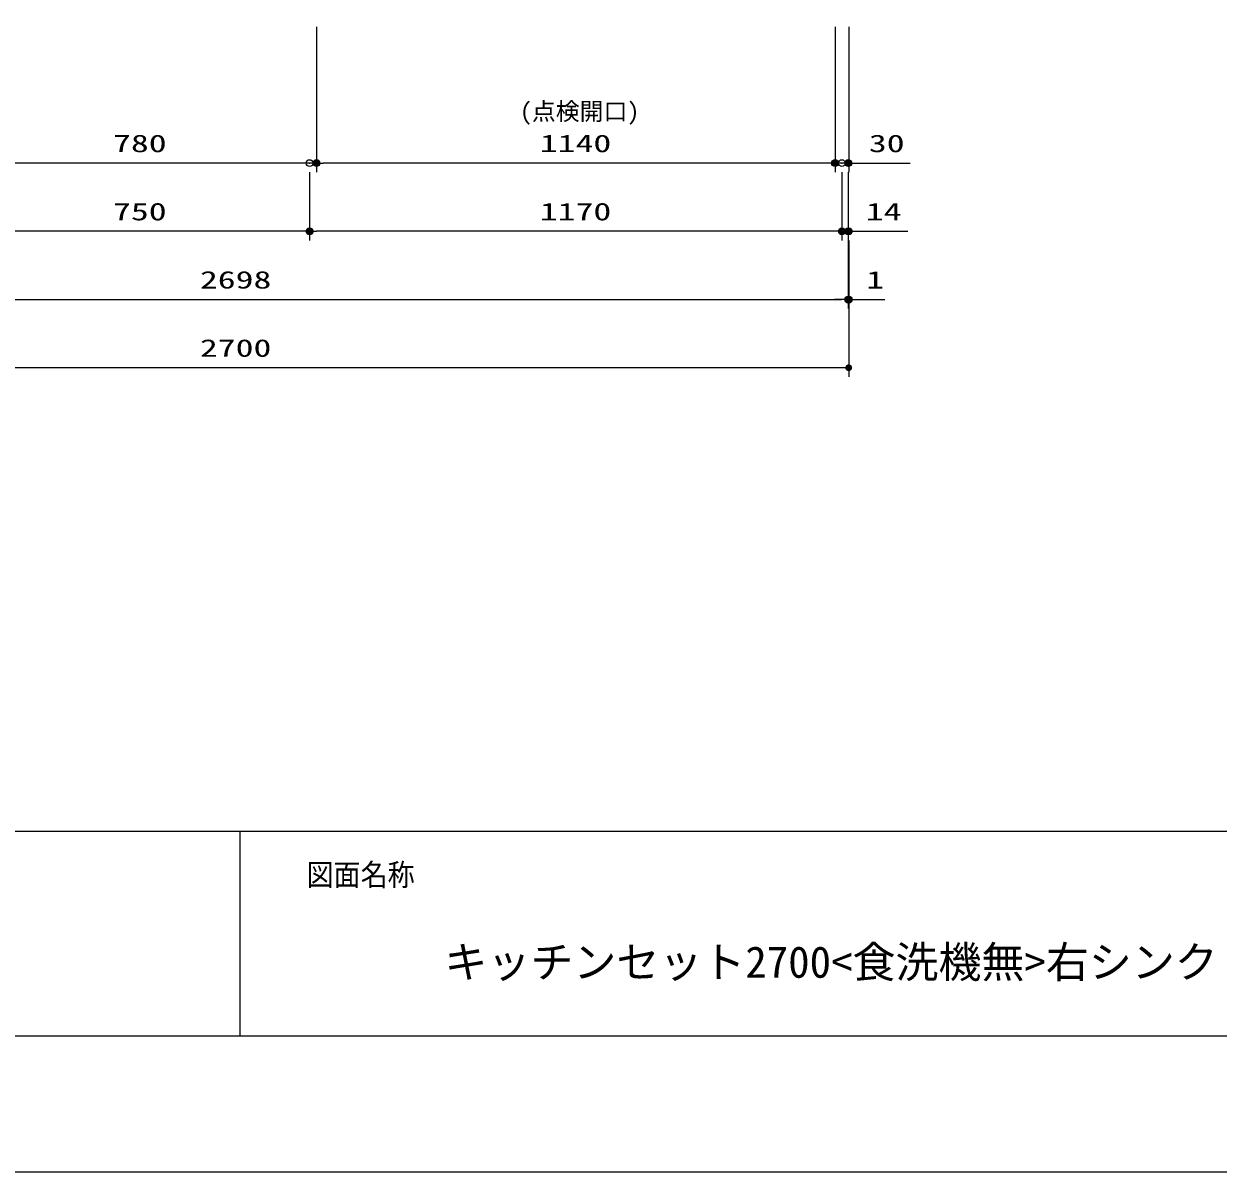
# Model space of a CAD drawing. Units: millimetres, scale not verified. Extents: x -9797 to 9797, y -4555 to 4555.
# Drawn here: x -7172 to -4546, y -4455 to -1930 of the extents above; entities that cross this region are included whole.
import ezdxf
from ezdxf.enums import TextEntityAlignment as Align

# ---------------------------------------------------------------- set-up
doc = ezdxf.new("R2010")
doc.units = ezdxf.units.MM
doc.header["$LTSCALE"] = 30
doc.header["$PDMODE"] = 32
doc.header["$PDSIZE"] = 15
for name, color, linetype, lineweight in [('0-1_0', 7, 'Continuous', 25), ('0-3_寸法ﾚｲﾔｰ', 30, 'Continuous', 13), ('0-4_DEFPOINTS', 7, 'Continuous', 25), ('0-6_図面枠', 3, 'Continuous', 15)]:
    doc.layers.add(name, color=color, linetype=linetype, lineweight=lineweight)
doc.styles.add('ＭＳ ゴシック', font='')
doc.styles.get('ＭＳ ゴシック').set_extended_font_data('MS Gothic')

# ---------------------------------------------------------------- blocks, each defined once
blk = doc.blocks.new('_DOT')
at = {"layer": '0-1_0', "color": 30}
blk.add_line((-15, 0), (-30, 0), dxfattribs=at)
for points in [[(0, 0), (-15, 0), (-14.88, 1.88)], [(0, 0), (-14.88, -1.88), (-15, 0)], [(0, 0), (-14.88, 1.88), (-14.53, 3.73)], [(0, 0), (-14.53, -3.73), (-14.88, -1.88)], [(0, 0), (-14.53, 3.73), (-13.95, 5.52)], [(0, 0), (-13.95, -5.52), (-14.53, -3.73)], [(0, 0), (-13.95, 5.52), (-13.14, 7.23)], [(0, 0), (-13.14, -7.23), (-13.95, -5.52)], [(0, 0), (-13.14, 7.23), (-12.14, 8.82)], [(0, 0), (-12.14, -8.82), (-13.14, -7.23)], [(0, 0), (-12.14, 8.82), (-10.93, 10.27)], [(0, 0), (-10.93, -10.27), (-12.14, -8.82)], [(0, 0), (-10.93, 10.27), (-9.56, 11.56)], [(0, 0), (-9.56, -11.56), (-10.93, -10.27)], [(0, 0), (-9.56, 11.56), (-8.04, 12.66)], [(0, 0), (-8.04, -12.66), (-9.56, -11.56)], [(0, 0), (-8.04, 12.66), (-6.39, 13.57)], [(0, 0), (-6.39, -13.57), (-8.04, -12.66)], [(0, 0), (-6.39, 13.57), (-4.64, 14.27)], [(0, 0), (-4.64, -14.27), (-6.39, -13.57)], [(0, 0), (-4.64, 14.27), (-2.81, 14.73)], [(0, 0), (-2.81, -14.73), (-4.64, -14.27)], [(0, 0), (-2.81, 14.73), (-0.94, 14.97)], [(0, 0), (-0.94, -14.97), (-2.81, -14.73)], [(0, 0), (-0.94, 14.97), (0.94, 14.97)], [(0, 0), (0.94, -14.97), (-0.94, -14.97)], [(0, 0), (0.94, 14.97), (2.81, 14.73)], [(0, 0), (2.81, 14.73), (4.64, 14.27)], [(0, 0), (4.64, 14.27), (6.39, 13.57)], [(0, 0), (6.39, 13.57), (8.04, 12.66)], [(0, 0), (8.04, 12.66), (9.56, 11.56)], [(0, 0), (9.56, 11.56), (10.93, 10.27)], [(0, 0), (10.93, 10.27), (12.14, 8.82)], [(0, 0), (12.14, 8.82), (13.14, 7.23)], [(0, 0), (13.14, 7.23), (13.95, 5.52)], [(0, 0), (13.95, 5.52), (14.53, 3.73)], [(0, 0), (14.53, 3.73), (14.88, 1.88)], [(0, 0), (14.88, 1.88), (15, 0)], [(0, 0), (2.81, -14.73), (0.94, -14.97)], [(0, 0), (4.64, -14.27), (2.81, -14.73)], [(0, 0), (6.39, -13.57), (4.64, -14.27)], [(0, 0), (8.04, -12.66), (6.39, -13.57)], [(0, 0), (9.56, -11.56), (8.04, -12.66)], [(0, 0), (10.93, -10.27), (9.56, -11.56)], [(0, 0), (12.14, -8.82), (10.93, -10.27)], [(0, 0), (13.14, -7.23), (12.14, -8.82)], [(0, 0), (13.95, -5.52), (13.14, -7.23)], [(0, 0), (14.53, -3.73), (13.95, -5.52)], [(0, 0), (14.88, -1.88), (14.53, -3.73)], [(0, 0), (15, 0), (14.88, -1.88)]]:
    blk.add_solid(points, dxfattribs=at)

msp = doc.modelspace()

# ---------------------------------------------------------------- linework, layer by layer
at = {"layer": '0-1_0'}
msp.add_line((-6697.23, -3705), (-6697.23, -4155), dxfattribs=at)
msp.add_line((-6697.23, -3705), (-6697.23, -4155), dxfattribs=at)
at = {"layer": '0-3_寸法ﾚｲﾔｰ'}
for p, q in [((-6528.51, -1935.93), (-6528.51, -2255.93)), ((-6528.51, -1935.93), (-6528.51, -2255.93)), ((-5388.51, -1935.93), (-5388.51, -2255.93)), ((-5388.51, -1935.93), (-5388.51, -2255.93)), ((-5358.51, -1935.93), (-5358.51, -2255.93)), ((-6543.51, -2235.93), (-7293.51, -2235.93)), ((-6543.51, -2255.93), (-6543.51, -2405.93)), ((-6543.51, -2255.93), (-6543.51, -2405.93)), ((-5403.51, -2235.93), (-6513.51, -2235.93)), ((-5403.51, -2235.93), (-5418.51, -2235.93)), ((-5358.51, -2235.93), (-5388.51, -2235.93)), ((-5373.51, -2255.93), (-5373.51, -2405.93)), ((-5373.51, -2255.93), (-5373.51, -2405.93)), ((-5359.51, -2255.93), (-5359.51, -2405.93)), ((-5358.51, -2235.93), (-5223.75, -2235.93)), ((-5343.51, -2235.93), (-5328.51, -2235.93)), ((-6558.51, -2385.93), (-7278.51, -2385.93)), ((-5388.51, -2385.93), (-6528.51, -2385.93)), ((-5388.51, -2385.93), (-5403.51, -2385.93)), ((-5359.51, -2385.93), (-5373.51, -2385.93)), ((-5359.51, -2385.93), (-5228.51, -2385.93)), ((-5344.51, -2385.93), (-5329.51, -2385.93)), ((-5359.51, -2405.93), (-5359.51, -2555.93)), ((-5359.51, -2405.93), (-5359.51, -2555.93)), ((-5358.51, -2405.93), (-5358.51, -2705.93)), ((-5358.51, -2405.93), (-5358.51, -2555.93)), ((-8042.51, -2535.93), (-5374.51, -2535.93)), ((-5374.51, -2535.93), (-5389.51, -2535.93)), ((-5359.51, -2535.93), (-5358.51, -2535.93)), ((-5358.51, -2535.93), (-5278.99, -2535.93)), ((-5343.51, -2535.93), (-5328.51, -2535.93)), ((-5373.51, -2685.93), (-8043.51, -2685.93))]:
    msp.add_line(p, q, dxfattribs=at)
at = {"layer": '0-4_DEFPOINTS'}
msp.add_line((2902.77, -4455), (-9697.23, -4455), dxfattribs=at)
for p in [(-6543.51, -2235.93), (-6543.51, -2235.93), (-6528.51, -2235.93), (-5388.51, -2235.93), (-5373.51, -2235.93), (-5359.51, -2235.93), (-6543.51, -2385.93), (-5373.51, -2385.93), (-5359.51, -2385.93), (-5358.51, -2385.93), (-5359.51, -2535.93), (-5358.51, -2535.93)]:
    msp.add_point(p, dxfattribs=at)
at = {"layer": '0-6_図面枠'}
msp.add_line((-9397.23, -3705), (2602.77, -3705), dxfattribs=at)
msp.add_lwpolyline([(-9397.23, -4155), (2602.77, -4155), (2602.77, 4155), (-9397.23, 4155)], close=True, dxfattribs=at)

# ---------------------------------------------------------------- block references
at = {"layer": '0-3_寸法ﾚｲﾔｰ', "xscale": 0.5, "yscale": 0.5}
for p in [(-6528.51, -2235.93), (-5388.51, -2235.93), (-5388.51, -2235.93), (-6543.51, -2385.93), (-5373.51, -2385.93), (-5373.51, -2385.93), (-5359.51, -2535.93), (-5359.51, -2535.93), (-5358.51, -2685.93)]:
    msp.add_blockref('_DOT', p, dxfattribs=at)
at = {"layer": '0-3_寸法ﾚｲﾔｰ', "xscale": 0.5, "yscale": 0.5, "rotation": 180}
for p in [(-6528.51, -2235.93), (-5358.51, -2235.93), (-6543.51, -2385.93), (-5359.51, -2385.93), (-5358.51, -2535.93)]:
    msp.add_blockref('_DOT', p, dxfattribs=at)

# ---------------------------------------------------------------- texts
at = {"layer": '0-3_寸法ﾚｲﾔｰ', "style": 'ＭＳ ゴシック'}
msp.add_text('(点検開口)', height=38.48, dxfattribs=at).set_placement((-6081.18, -2152.85), align=Align.BOTTOM_LEFT)
at = {"layer": '0-3_寸法ﾚｲﾔｰ', "style": 'ＭＳ ゴシック', "width": 1.5}
for s, p in [('780', (-6975.66, -2223.33)), ('1140', (-6037.56, -2223.33)), ('30', (-5314.23, -2223.33)), ('750', (-6975.66, -2373.33)), ('1170', (-6037.56, -2373.33)), ('14', (-5320.9, -2373.33)), ('2698', (-6784.71, -2523.33)), ('1', (-5319.94, -2523.33)), ('2700', (-6784.71, -2673.33))]:
    msp.add_text(s, height=38.49, dxfattribs=at).set_placement(p, align=Align.BOTTOM_LEFT)
at = {"layer": '0-6_図面枠', "style": 'ＭＳ ゴシック', "width": 0.9}
msp.add_text('図面名称', height=48.39, dxfattribs=at).set_placement((-6550.26, -3839.73), align=Align.BOTTOM_LEFT)
at = {"layer": '0-6_図面枠', "style": 'ＭＳ ゴシック'}
msp.add_text('キッチンセット2700<食洗機無>右シンク\u3000設備図面', height=69.27, dxfattribs=at).set_placement((-6247.23, -4048.32), align=Align.BOTTOM_LEFT)

doc.saveas('drawing.dxf')
